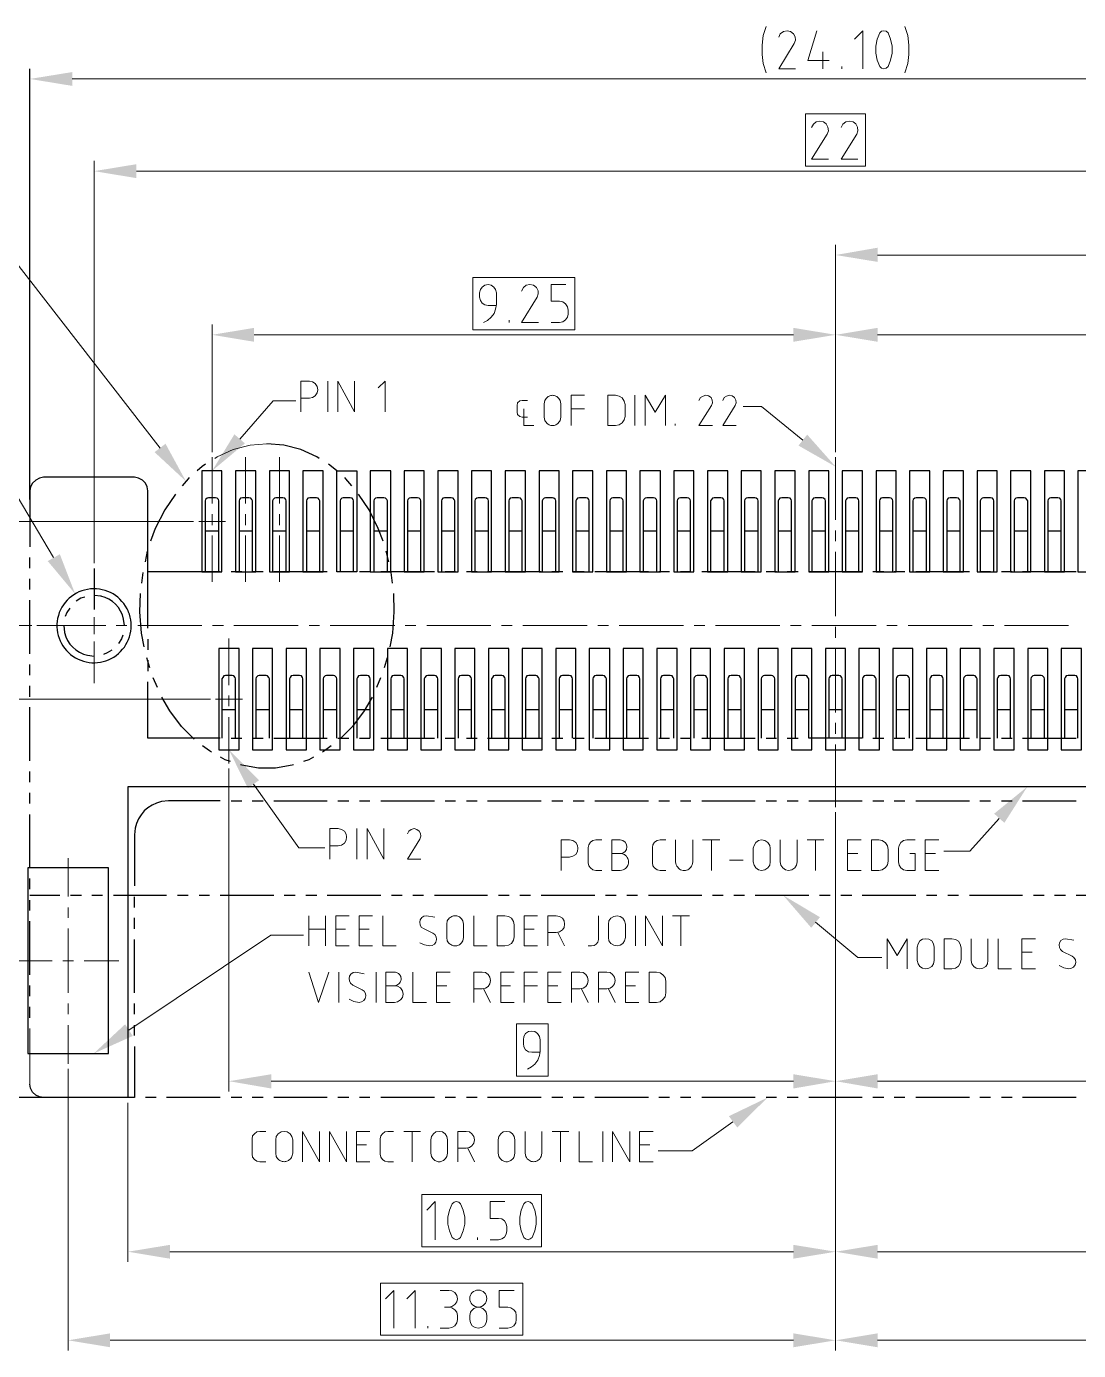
# Model space of a CAD drawing. Header units: inches. Extents: x 0 to 139, y 0 to 117.
# Drawn here: x 11.73 to 27.34, y 11.02 to 30.67 of the extents above; entities that cross this region are included whole.
import ezdxf

# ---------------------------------------------------------------- set-up
doc = ezdxf.new("R2010")
doc.units = ezdxf.units.IN
doc.header["$MEASUREMENT"] = 0
doc.layers.add('Color-7-Line_Weight-20', color=7, linetype='Continuous', lineweight=20)
doc.layers.add('Color-7-Line_Weight-30', color=7, linetype='Continuous', lineweight=30)

msp = doc.modelspace()

# ---------------------------------------------------------------- hatches: boundary and pattern name
at = {"layer": 'Color-7-Line_Weight-20'}
for points in [[(12.409, 29.991), (12.409, 29.786), (11.781, 29.889)], [(13.36, 28.624), (13.36, 28.418), (12.733, 28.521)], [(24.358, 27.385), (24.358, 27.175), (23.736, 27.277)], [(15.107, 26.196), (15.107, 25.99), (14.485, 26.093)], [(23.109, 26.196), (23.109, 25.99), (23.736, 26.093)], [(24.358, 26.196), (24.358, 25.99), (23.736, 26.093)], [(14.971, 24.482), (14.485, 24.076), (14.815, 24.617)], [(23.314, 24.612), (23.736, 24.136), (23.184, 24.45)], [(13.793, 24.477), (14.096, 23.92), (13.631, 24.352)], [(12.225, 22.838), (12.046, 22.736), (12.452, 22.249)], [(15.015, 19.367), (14.734, 19.935), (15.182, 19.486)], [(26.088, 18.989), (26.58, 19.389), (26.239, 18.853)], [(23.374, 17.296), (22.957, 17.778), (23.503, 17.453)], [(13.306, 15.691), (12.728, 15.431), (13.193, 15.864)], [(15.361, 15.123), (15.361, 14.912), (14.734, 15.02)], [(23.109, 15.123), (23.109, 14.912), (23.736, 15.02)], [(24.358, 15.123), (24.358, 14.912), (23.736, 15.02)], [(22.152, 14.501), (22.725, 14.777), (22.276, 14.333)], [(13.858, 12.592), (13.858, 12.387), (13.236, 12.49)], [(23.109, 12.592), (23.109, 12.387), (23.736, 12.49)], [(24.358, 12.592), (24.358, 12.387), (23.736, 12.49)], [(12.971, 11.279), (12.971, 11.073), (12.349, 11.176)], [(23.109, 11.279), (23.109, 11.073), (23.736, 11.176)], [(24.358, 11.279), (24.358, 11.073), (23.736, 11.176)]]:
    msp.add_hatch(color=256, dxfattribs=at).paths.add_polyline_path(points)

# ---------------------------------------------------------------- linework, layer by layer
at = {"layer": 'Color-7-Line_Weight-20', "linetype": 'Continuous'}
for p, q in [((23.547, 30.289), (23.547, 30.04)), ((23.828, 30.04), (23.828, 30.073)), ((12.409, 29.889), (35.058, 29.889)), ((12.733, 22.703), (12.733, 28.672)), ((13.36, 28.521), (34.106, 28.521)), ((24.358, 27.277), (34.106, 27.277)), ((14.485, 24.352), (14.485, 26.245)), ((18.891, 26.277), (18.891, 26.309)), ((15.107, 26.093), (23.109, 26.093)), ((24.358, 26.093), (32.36, 26.093)), ((16.199, 24.952), (16.199, 25.407)), ((20.757, 24.747), (20.757, 25.196)), ((19.81, 24.996), (20.011, 24.996)), ((21.357, 24.747), (21.357, 24.774)), ((14.485, 24.276), (14.485, 23.59)), ((14.982, 24.276), (14.982, 23.59)), ((15.485, 24.276), (15.485, 23.59)), ((23.736, 24.276), (23.736, 23.347)), ((14.485, 23.433), (14.485, 23.271)), ((14.982, 23.433), (14.982, 23.271)), ((15.485, 23.433), (15.485, 23.271)), ((14.209, 23.325), (9.521, 23.325)), ((14.285, 23.325), (14.685, 23.325)), ((23.736, 23.19), (23.736, 23.033)), ((14.485, 23.114), (14.485, 22.427)), ((14.982, 23.114), (14.982, 22.427)), ((15.485, 23.114), (15.485, 22.427)), ((23.736, 22.871), (23.736, 21.919)), ((12.733, 21.654), (12.733, 21.903)), ((12.733, 21.854), (12.733, 21.697)), ((11.808, 21.779), (9.521, 21.779)), ((11.884, 21.779), (12.906, 21.779)), ((12.609, 21.779), (12.857, 21.779)), ((13.063, 21.779), (13.22, 21.779)), ((13.382, 21.779), (14.333, 21.779)), ((14.49, 21.779), (14.652, 21.779)), ((14.809, 21.779), (15.761, 21.779)), ((15.923, 21.779), (16.08, 21.779)), ((16.237, 21.779), (17.194, 21.779)), ((17.35, 21.779), (17.507, 21.779)), ((17.669, 21.779), (18.621, 21.779)), ((18.778, 21.779), (18.935, 21.779)), ((19.097, 21.779), (20.048, 21.779)), ((20.205, 21.779), (20.367, 21.779)), ((20.524, 21.779), (21.476, 21.779)), ((21.638, 21.779), (21.795, 21.779)), ((21.952, 21.779), (22.909, 21.779)), ((23.065, 21.779), (23.222, 21.779)), ((23.384, 21.779), (24.336, 21.779)), ((23.736, 21.762), (23.736, 21.6)), ((24.493, 21.779), (24.65, 21.779)), ((24.812, 21.779), (25.763, 21.779)), ((25.92, 21.779), (26.082, 21.779)), ((26.239, 21.779), (27.191, 21.779)), ((12.733, 21.541), (12.733, 20.924)), ((14.734, 21.589), (14.734, 20.897)), ((23.736, 21.443), (23.736, 20.492)), ((14.458, 20.686), (8.002, 20.686)), ((14.533, 20.686), (14.934, 20.686)), ((14.734, 20.74), (14.734, 20.584)), ((14.734, 20.421), (14.734, 19.735)), ((23.736, 20.335), (23.736, 20.173)), ((23.736, 20.016), (23.736, 19.086)), ((14.734, 19.659), (14.734, 14.869)), ((23.736, 19.01), (23.736, 12.338)), ((16.631, 18.313), (16.631, 18.767)), ((21.762, 18.599), (22.016, 18.599)), ((21.892, 18.145), (21.892, 18.599)), ((23.314, 18.599), (23.563, 18.599)), ((23.438, 18.145), (23.438, 18.599)), ((12.349, 18.329), (12.349, 17.761)), ((22.162, 18.297), (22.362, 18.297)), ((24.066, 18.399), (23.914, 18.399)), ((25.217, 18.399), (25.066, 18.399)), ((12.349, 17.599), (12.349, 17.442)), ((15.918, 17.026), (15.918, 17.475)), ((16.166, 17.475), (16.166, 17.026)), ((20.767, 17.026), (20.767, 17.475)), ((21.314, 17.475), (21.568, 17.475)), ((21.438, 17.026), (21.438, 17.475)), ((12.349, 17.286), (12.349, 16.329)), ((15.918, 17.275), (16.166, 17.275)), ((16.464, 17.275), (16.318, 17.275)), ((16.815, 17.275), (16.664, 17.275)), ((19.264, 17.275), (19.113, 17.275)), ((19.616, 17.226), (19.713, 17.026)), ((26.65, 16.934), (26.499, 16.934)), ((11.598, 16.804), (12.111, 16.804)), ((12.268, 16.804), (12.43, 16.804)), ((12.587, 16.804), (13.101, 16.804)), ((16.366, 16.188), (16.366, 16.637)), ((16.918, 16.188), (16.918, 16.637)), ((17.967, 16.437), (17.815, 16.437)), ((18.513, 16.388), (18.616, 16.188)), ((18.913, 16.437), (18.767, 16.437)), ((19.113, 16.437), (19.313, 16.437)), ((19.616, 16.437), (19.464, 16.437)), ((19.967, 16.388), (20.065, 16.188)), ((20.367, 16.388), (20.465, 16.188)), ((20.767, 16.437), (20.616, 16.437)), ((12.349, 16.172), (12.349, 16.015)), ((11.781, 14.977), (11.781, 15.804)), ((12.349, 15.853), (12.349, 15.28)), ((12.349, 15.204), (12.349, 11.024)), ((15.361, 15.02), (23.109, 15.02)), ((24.358, 15.02), (32.111, 15.02)), ((13.236, 14.701), (13.236, 12.338)), ((17.329, 14.274), (17.577, 14.274)), ((17.453, 13.825), (17.453, 14.274)), ((19.529, 14.274), (19.778, 14.274)), ((19.654, 13.825), (19.654, 14.274)), ((20.281, 13.825), (20.281, 14.274)), ((16.777, 14.074), (16.626, 14.074)), ((18.28, 14.025), (18.378, 13.825)), ((20.978, 14.074), (20.827, 14.074)), ((18.421, 12.668), (18.421, 12.701)), ((23.109, 12.49), (13.858, 12.49)), ((24.358, 12.49), (33.609, 12.49)), ((17.686, 11.354), (17.686, 11.387)), ((23.109, 11.176), (12.971, 11.176)), ((24.358, 11.176), (34.495, 11.176))]:
    msp.add_line(p, q, dxfattribs=at)
for points in [[(22.703, 30.667), (22.66, 30.532), (22.644, 30.392), (22.644, 30.251), (22.66, 30.116), (22.703, 29.981)], [(24.763, 30.667), (24.806, 30.532), (24.823, 30.392), (24.823, 30.251), (24.806, 30.116), (24.763, 29.981)], [(23.141, 30.04), (22.892, 30.04), (23.119, 30.413), (23.141, 30.462), (23.136, 30.516), (23.109, 30.559), (23.065, 30.592), (23.017, 30.602), (22.963, 30.592), (22.914, 30.559), (22.892, 30.511)], [(23.638, 30.164), (23.325, 30.164), (23.455, 30.602)], [(24.141, 30.04), (24.141, 30.602), (24.017, 30.478)], [(13.712, 24.412), (9.543, 29.775), (9.035, 29.775)], [(23.628, 28.699), (23.379, 28.699), (23.611, 29.072), (23.628, 29.121), (23.622, 29.175), (23.595, 29.224), (23.557, 29.251), (23.503, 29.262), (23.449, 29.251), (23.406, 29.218), (23.379, 29.17)], [(24.066, 28.699), (23.817, 28.699), (24.049, 29.072), (24.066, 29.121), (24.06, 29.175), (24.033, 29.224), (23.995, 29.251), (23.941, 29.262), (23.887, 29.251), (23.844, 29.218), (23.817, 29.17)], [(12.133, 22.79), (9.127, 27.85), (5.466, 27.85)], [(23.736, 27.429), (23.736, 24.352), (23.736, 26.245)], [(18.513, 26.277), (18.572, 26.304), (18.626, 26.353), (18.67, 26.407), (18.691, 26.472), (18.702, 26.542), (18.702, 26.715), (18.691, 26.764), (18.664, 26.801), (18.626, 26.829), (18.578, 26.839), (18.529, 26.829), (18.491, 26.801), (18.464, 26.764), (18.453, 26.715), (18.453, 26.65), (18.464, 26.601), (18.491, 26.564), (18.529, 26.537), (18.578, 26.526), (18.702, 26.526)], [(19.329, 26.277), (19.075, 26.277), (19.308, 26.65), (19.324, 26.699), (19.324, 26.747), (19.297, 26.796), (19.254, 26.829), (19.2, 26.839), (19.145, 26.829), (19.102, 26.796), (19.075, 26.742)], [(19.735, 26.839), (19.513, 26.839), (19.513, 26.591), (19.637, 26.591), (19.686, 26.58), (19.729, 26.553), (19.756, 26.51), (19.767, 26.461), (19.767, 26.401), (19.756, 26.353), (19.729, 26.315), (19.686, 26.288), (19.637, 26.277), (19.513, 26.277)], [(15.799, 24.952), (15.799, 25.407), (15.928, 25.407), (15.972, 25.396), (16.015, 25.369), (16.042, 25.325), (16.053, 25.277), (16.042, 25.234), (16.015, 25.19), (15.972, 25.163), (15.928, 25.152), (15.799, 25.152)], [(16.599, 25.407), (16.599, 24.952), (16.35, 25.407), (16.35, 24.952)], [(17.053, 24.952), (17.053, 25.407), (16.95, 25.304)], [(20.011, 25.196), (19.81, 25.196), (19.81, 24.747)], [(21.211, 24.747), (21.211, 25.196), (21.059, 24.947), (20.908, 25.196), (20.908, 24.747)], [(21.908, 24.747), (21.708, 24.747), (21.892, 25.044), (21.908, 25.082), (21.903, 25.125), (21.887, 25.163), (21.849, 25.19), (21.811, 25.196), (21.768, 25.185), (21.73, 25.163), (21.708, 25.12)], [(22.26, 24.747), (22.06, 24.747), (22.244, 25.044), (22.26, 25.082), (22.254, 25.125), (22.233, 25.163), (22.2, 25.19), (22.157, 25.196), (22.114, 25.185), (22.081, 25.163), (22.06, 25.12)], [(15.728, 25.115), (15.388, 25.115), (14.896, 24.547)], [(19.162, 25.12), (19.086, 25.12), (19.048, 25.115), (19.016, 25.082), (19.01, 25.044), (19.01, 24.947), (19.016, 24.909), (19.048, 24.882), (19.086, 24.871), (19.162, 24.871)], [(19.259, 24.747), (19.108, 24.747), (19.108, 24.996)], [(23.249, 24.531), (22.638, 25.028), (22.362, 25.028)], [(15.296, 24.477), (15.047, 24.455), (14.798, 24.39), (14.56, 24.282), (14.523, 24.26)], [(8.002, 21.779), (11.808, 21.779), (6.504, 21.779)], [(16.155, 18.48), (15.772, 18.48), (15.096, 19.427)], [(23.736, 14.869), (23.736, 19.01), (23.736, 11.024)], [(26.163, 18.918), (25.726, 18.432), (25.342, 18.432)], [(16.231, 18.313), (16.231, 18.767), (16.356, 18.767), (16.404, 18.756), (16.447, 18.729), (16.474, 18.686), (16.48, 18.643), (16.474, 18.594), (16.447, 18.551), (16.404, 18.524), (16.356, 18.513), (16.231, 18.513)], [(17.031, 18.767), (17.031, 18.313), (16.783, 18.767), (16.783, 18.313)], [(17.583, 18.313), (17.383, 18.313), (17.567, 18.61), (17.583, 18.653), (17.577, 18.697), (17.556, 18.729), (17.523, 18.756), (17.48, 18.767), (17.437, 18.756), (17.404, 18.729), (17.383, 18.691)], [(19.665, 18.145), (19.665, 18.599), (19.789, 18.599), (19.838, 18.589), (19.881, 18.562), (19.908, 18.518), (19.913, 18.475), (19.908, 18.426), (19.881, 18.383), (19.838, 18.356), (19.789, 18.345), (19.665, 18.345)], [(20.265, 18.145), (20.178, 18.145), (20.135, 18.156), (20.097, 18.183), (20.075, 18.215), (20.065, 18.259), (20.065, 18.486), (20.075, 18.529), (20.097, 18.567), (20.135, 18.589), (20.178, 18.599), (20.265, 18.599)], [(20.416, 18.399), (20.54, 18.399), (20.578, 18.405), (20.611, 18.426), (20.632, 18.459), (20.638, 18.497), (20.632, 18.534), (20.611, 18.567), (20.578, 18.589), (20.54, 18.599), (20.416, 18.599), (20.416, 18.145), (20.54, 18.145), (20.564, 18.149), (20.584, 18.155), (20.603, 18.164), (20.619, 18.175), (20.632, 18.188), (20.643, 18.203), (20.652, 18.219), (20.658, 18.236), (20.662, 18.254), (20.663, 18.272), (20.662, 18.29), (20.658, 18.308), (20.652, 18.325), (20.644, 18.341), (20.632, 18.356), (20.619, 18.369), (20.603, 18.381), (20.585, 18.39), (20.564, 18.396), (20.54, 18.399)], [(21.216, 18.145), (21.13, 18.145), (21.086, 18.156), (21.049, 18.183), (21.022, 18.215), (21.016, 18.259), (21.016, 18.486), (21.022, 18.529), (21.049, 18.567), (21.086, 18.589), (21.13, 18.599), (21.216, 18.599)], [(21.616, 18.599), (21.616, 18.275), (21.613, 18.251), (21.607, 18.229), (21.598, 18.209), (21.586, 18.193), (21.573, 18.178), (21.558, 18.167), (21.542, 18.158), (21.525, 18.152), (21.507, 18.148), (21.489, 18.146), (21.471, 18.148), (21.453, 18.152), (21.436, 18.158), (21.42, 18.167), (21.405, 18.179), (21.392, 18.193), (21.381, 18.209), (21.372, 18.229), (21.366, 18.251), (21.362, 18.275), (21.362, 18.599)], [(23.163, 18.599), (23.163, 18.275), (23.157, 18.226), (23.13, 18.183), (23.087, 18.156), (23.038, 18.145), (22.99, 18.156), (22.952, 18.183), (22.925, 18.226), (22.914, 18.275), (22.914, 18.599)], [(24.114, 18.599), (23.914, 18.599), (23.914, 18.145), (24.114, 18.145)], [(24.839, 18.399), (24.915, 18.399), (24.915, 18.145), (24.79, 18.145), (24.741, 18.156), (24.704, 18.183), (24.677, 18.226), (24.666, 18.275), (24.666, 18.475), (24.677, 18.518), (24.704, 18.562), (24.741, 18.589), (24.79, 18.599), (24.915, 18.599)], [(25.266, 18.599), (25.066, 18.599), (25.066, 18.145), (25.266, 18.145)], [(16.518, 17.475), (16.318, 17.475), (16.318, 17.026), (16.518, 17.026)], [(16.864, 17.475), (16.664, 17.475), (16.664, 17.026), (16.864, 17.026)], [(17.215, 17.026), (17.015, 17.026), (17.015, 17.475)], [(17.788, 17.453), (17.664, 17.475), (17.626, 17.469), (17.594, 17.448), (17.572, 17.415), (17.567, 17.377), (17.572, 17.34), (17.588, 17.307), (17.621, 17.286), (17.761, 17.215), (17.788, 17.194), (17.81, 17.161), (17.815, 17.123), (17.805, 17.085), (17.783, 17.053), (17.751, 17.031), (17.713, 17.026), (17.637, 17.042), (17.567, 17.075)], [(18.567, 17.026), (18.367, 17.026), (18.367, 17.475)], [(19.313, 17.475), (19.113, 17.475), (19.113, 17.026), (19.313, 17.026)], [(19.464, 17.026), (19.464, 17.475), (19.589, 17.475), (19.637, 17.464), (19.681, 17.437), (19.708, 17.399), (19.713, 17.35), (19.708, 17.302), (19.681, 17.264), (19.637, 17.237), (19.589, 17.226), (19.464, 17.226)], [(20.216, 17.475), (20.216, 17.123), (20.205, 17.085), (20.184, 17.053), (20.151, 17.031), (20.113, 17.026), (20.065, 17.026)], [(21.168, 17.475), (21.168, 17.026), (20.913, 17.475), (20.913, 17.026)], [(24.422, 16.853), (24.066, 16.853), (23.438, 17.377)], [(15.842, 17.188), (15.355, 17.188), (13.247, 15.777)], [(24.796, 16.685), (24.796, 17.134), (24.65, 16.885), (24.498, 17.134), (24.498, 16.685)], [(25.996, 17.134), (25.996, 16.81), (25.99, 16.761), (25.963, 16.723), (25.92, 16.696), (25.872, 16.685), (25.823, 16.696), (25.785, 16.723), (25.758, 16.761), (25.747, 16.81), (25.747, 17.134)], [(26.347, 16.685), (26.147, 16.685), (26.147, 17.134)], [(26.699, 17.134), (26.499, 17.134), (26.499, 16.685), (26.699, 16.685)], [(27.272, 17.112), (27.148, 17.134), (27.11, 17.129), (27.077, 17.107), (27.056, 17.075), (27.05, 17.042), (27.056, 17.004), (27.072, 16.972), (27.104, 16.945), (27.245, 16.875), (27.272, 16.853), (27.293, 16.821), (27.299, 16.783), (27.288, 16.745), (27.266, 16.712), (27.234, 16.696), (27.196, 16.685), (27.12, 16.702), (27.05, 16.734)], [(16.215, 16.637), (16.064, 16.188), (15.918, 16.637)], [(16.739, 16.615), (16.615, 16.637), (16.577, 16.631), (16.545, 16.61), (16.523, 16.577), (16.518, 16.545), (16.523, 16.507), (16.539, 16.474), (16.572, 16.447), (16.712, 16.377), (16.739, 16.356), (16.761, 16.323), (16.766, 16.285), (16.756, 16.247), (16.734, 16.215), (16.702, 16.199), (16.664, 16.188), (16.588, 16.204), (16.518, 16.237)], [(17.064, 16.437), (17.188, 16.437), (17.226, 16.447), (17.241, 16.456), (17.254, 16.466), (17.265, 16.476), (17.274, 16.488), (17.281, 16.5), (17.285, 16.512), (17.288, 16.525), (17.289, 16.538), (17.288, 16.55), (17.286, 16.563), (17.282, 16.575), (17.277, 16.586), (17.27, 16.597), (17.262, 16.607), (17.252, 16.616), (17.241, 16.623), (17.23, 16.629), (17.217, 16.633), (17.203, 16.636), (17.188, 16.637), (17.064, 16.637), (17.064, 16.188), (17.188, 16.188), (17.237, 16.199), (17.28, 16.226), (17.307, 16.264), (17.318, 16.312), (17.307, 16.361), (17.28, 16.404), (17.237, 16.431), (17.188, 16.437)], [(17.664, 16.188), (17.464, 16.188), (17.464, 16.637)], [(18.015, 16.637), (17.815, 16.637), (17.815, 16.188), (18.015, 16.188)], [(18.367, 16.188), (18.367, 16.637), (18.491, 16.637), (18.54, 16.631), (18.578, 16.604), (18.605, 16.561), (18.616, 16.512), (18.605, 16.464), (18.578, 16.426), (18.54, 16.399), (18.491, 16.388), (18.367, 16.388)], [(18.967, 16.637), (18.767, 16.637), (18.767, 16.188), (18.967, 16.188)], [(19.313, 16.637), (19.113, 16.637), (19.113, 16.188)], [(19.665, 16.637), (19.464, 16.637), (19.464, 16.188), (19.665, 16.188)], [(19.816, 16.188), (19.816, 16.637), (19.94, 16.637), (19.989, 16.631), (20.027, 16.604), (20.054, 16.561), (20.065, 16.512), (20.054, 16.464), (20.027, 16.426), (19.989, 16.399), (19.94, 16.388), (19.816, 16.388)], [(20.216, 16.188), (20.216, 16.637), (20.34, 16.637), (20.389, 16.631), (20.427, 16.604), (20.454, 16.561), (20.465, 16.512), (20.454, 16.464), (20.427, 16.426), (20.389, 16.399), (20.34, 16.388), (20.216, 16.388)], [(20.816, 16.637), (20.616, 16.637), (20.616, 16.188), (20.816, 16.188)], [(19.162, 15.198), (19.221, 15.231), (19.275, 15.274), (19.318, 15.334), (19.34, 15.399), (19.351, 15.463), (19.351, 15.636), (19.34, 15.685), (19.313, 15.728), (19.275, 15.755), (19.227, 15.761), (19.178, 15.755), (19.135, 15.728), (19.108, 15.685), (19.102, 15.636), (19.102, 15.577), (19.108, 15.528), (19.135, 15.485), (19.178, 15.458), (19.227, 15.453), (19.351, 15.453)], [(22.211, 14.415), (21.606, 13.987), (21.103, 13.987)], [(15.28, 13.825), (15.193, 13.825), (15.15, 13.836), (15.112, 13.858), (15.085, 13.895), (15.08, 13.939), (15.08, 14.166), (15.085, 14.209), (15.112, 14.241), (15.15, 14.269), (15.193, 14.274), (15.28, 14.274)], [(16.08, 14.274), (16.08, 13.825), (15.826, 14.274), (15.826, 13.825)], [(16.48, 14.274), (16.48, 13.825), (16.226, 14.274), (16.226, 13.825)], [(16.826, 14.274), (16.626, 14.274), (16.626, 13.825), (16.826, 13.825)], [(17.177, 13.825), (17.091, 13.825), (17.048, 13.836), (17.01, 13.858), (16.988, 13.895), (16.977, 13.939), (16.977, 14.166), (16.988, 14.209), (17.01, 14.241), (17.048, 14.269), (17.091, 14.274), (17.177, 14.274)], [(18.129, 13.825), (18.129, 14.274), (18.253, 14.274), (18.302, 14.269), (18.34, 14.241), (18.367, 14.198), (18.378, 14.15), (18.367, 14.101), (18.34, 14.063), (18.302, 14.036), (18.253, 14.025), (18.129, 14.025)], [(19.378, 14.274), (19.378, 13.95), (19.374, 13.926), (19.368, 13.905), (19.359, 13.886), (19.348, 13.87), (19.335, 13.857), (19.321, 13.846), (19.305, 13.837), (19.288, 13.831), (19.271, 13.827), (19.254, 13.826), (19.236, 13.827), (19.219, 13.831), (19.202, 13.837), (19.187, 13.846), (19.172, 13.857), (19.159, 13.87), (19.148, 13.886), (19.139, 13.905), (19.133, 13.926), (19.129, 13.95), (19.129, 14.274)], [(20.129, 13.825), (19.929, 13.825), (19.929, 14.274)], [(20.681, 14.274), (20.681, 13.825), (20.427, 14.274), (20.427, 13.825)], [(21.027, 14.274), (20.827, 14.274), (20.827, 13.825), (21.027, 13.825)], [(17.794, 12.668), (17.794, 13.236), (17.669, 13.106)], [(18.826, 13.236), (18.61, 13.236), (18.61, 12.982), (18.735, 12.982), (18.783, 12.976), (18.821, 12.949), (18.848, 12.906), (18.859, 12.857), (18.859, 12.798), (18.848, 12.749), (18.821, 12.706), (18.783, 12.679), (18.735, 12.668), (18.61, 12.668)], [(17.183, 11.354), (17.183, 11.917), (17.058, 11.792)], [(17.496, 11.354), (17.496, 11.917), (17.372, 11.792)], [(17.934, 11.668), (17.999, 11.668), (18.042, 11.679), (18.086, 11.706), (18.113, 11.749), (18.124, 11.792), (18.113, 11.841), (18.086, 11.884), (18.042, 11.911), (17.999, 11.917), (17.869, 11.917)], [(18.967, 11.917), (18.745, 11.917), (18.745, 11.668), (18.87, 11.668), (18.918, 11.657), (18.962, 11.63), (18.989, 11.592), (18.994, 11.544), (18.994, 11.484), (18.989, 11.435), (18.962, 11.392), (18.918, 11.365), (18.87, 11.354), (18.745, 11.354)], [(17.999, 11.668), (18.042, 11.657), (18.086, 11.63), (18.113, 11.592), (18.124, 11.544), (18.124, 11.484), (18.113, 11.435), (18.086, 11.392), (18.042, 11.365), (17.999, 11.354), (17.869, 11.354)]]:
    msp.add_lwpolyline(points, dxfattribs=at)
for points in [[(24.331, 30.375), (24.331, 30.273), (24.352, 30.17), (24.39, 30.073), (24.417, 30.051), (24.45, 30.04), (24.487, 30.051), (24.514, 30.073), (24.552, 30.17), (24.574, 30.273), (24.574, 30.375), (24.552, 30.478), (24.514, 30.575), (24.487, 30.597), (24.45, 30.602), (24.417, 30.597), (24.39, 30.575), (24.352, 30.478)], [(23.287, 28.597), (24.179, 28.597), (24.179, 29.37), (23.287, 29.37)], [(18.351, 26.169), (19.865, 26.169), (19.865, 26.942), (18.351, 26.942)], [(19.41, 25.071), (19.421, 25.12), (19.43, 25.134), (19.439, 25.147), (19.449, 25.159), (19.46, 25.168), (19.471, 25.177), (19.483, 25.184), (19.496, 25.189), (19.509, 25.193), (19.522, 25.195), (19.535, 25.196), (19.548, 25.195), (19.561, 25.193), (19.574, 25.189), (19.586, 25.184), (19.598, 25.177), (19.61, 25.168), (19.62, 25.159), (19.631, 25.147), (19.64, 25.134), (19.648, 25.12), (19.659, 25.071), (19.659, 24.871), (19.648, 24.823), (19.64, 24.808), (19.631, 24.795), (19.62, 24.784), (19.61, 24.774), (19.598, 24.766), (19.586, 24.759), (19.574, 24.754), (19.561, 24.75), (19.548, 24.748), (19.535, 24.747), (19.522, 24.748), (19.509, 24.75), (19.496, 24.754), (19.483, 24.759), (19.471, 24.766), (19.46, 24.774), (19.449, 24.784), (19.439, 24.795), (19.43, 24.808), (19.421, 24.823), (19.41, 24.871)], [(20.357, 24.747), (20.47, 24.747), (20.524, 24.758), (20.567, 24.785), (20.6, 24.833), (20.611, 24.882), (20.611, 25.06), (20.6, 25.109), (20.567, 25.158), (20.524, 25.185), (20.47, 25.196), (20.357, 25.196)], [(22.514, 18.475), (22.525, 18.518), (22.552, 18.562), (22.59, 18.589), (22.638, 18.599), (22.687, 18.589), (22.73, 18.562), (22.757, 18.518), (22.763, 18.475), (22.763, 18.275), (22.757, 18.226), (22.73, 18.183), (22.687, 18.156), (22.638, 18.145), (22.59, 18.156), (22.552, 18.183), (22.525, 18.226), (22.514, 18.275)], [(24.266, 18.145), (24.379, 18.145), (24.428, 18.156), (24.477, 18.188), (24.504, 18.232), (24.514, 18.286), (24.514, 18.459), (24.504, 18.513), (24.477, 18.556), (24.428, 18.589), (24.379, 18.599), (24.266, 18.599)], [(17.967, 17.35), (17.972, 17.399), (17.982, 17.413), (17.993, 17.426), (18.004, 17.437), (18.015, 17.447), (18.027, 17.455), (18.04, 17.462), (18.052, 17.467), (18.065, 17.471), (18.078, 17.474), (18.091, 17.475), (18.104, 17.474), (18.116, 17.472), (18.129, 17.469), (18.141, 17.464), (18.153, 17.457), (18.164, 17.449), (18.175, 17.439), (18.186, 17.427), (18.196, 17.414), (18.205, 17.399), (18.215, 17.35), (18.215, 17.15), (18.205, 17.102), (18.196, 17.087), (18.186, 17.074), (18.175, 17.062), (18.164, 17.052), (18.153, 17.044), (18.141, 17.037), (18.129, 17.032), (18.116, 17.028), (18.104, 17.026), (18.091, 17.026), (18.078, 17.027), (18.065, 17.029), (18.052, 17.033), (18.04, 17.039), (18.027, 17.046), (18.015, 17.054), (18.004, 17.064), (17.993, 17.075), (17.982, 17.088), (17.972, 17.102), (17.967, 17.15)], [(18.713, 17.026), (18.826, 17.026), (18.881, 17.037), (18.924, 17.064), (18.956, 17.112), (18.967, 17.161), (18.967, 17.34), (18.956, 17.388), (18.924, 17.437), (18.881, 17.464), (18.826, 17.475), (18.713, 17.475)], [(20.367, 17.35), (20.373, 17.399), (20.4, 17.437), (20.443, 17.464), (20.492, 17.475), (20.54, 17.464), (20.578, 17.437), (20.605, 17.399), (20.616, 17.35), (20.616, 17.15), (20.605, 17.102), (20.578, 17.064), (20.54, 17.037), (20.492, 17.026), (20.443, 17.037), (20.4, 17.064), (20.373, 17.102), (20.367, 17.15)], [(24.947, 17.01), (24.958, 17.058), (24.985, 17.102), (25.023, 17.129), (25.071, 17.134), (25.12, 17.129), (25.163, 17.102), (25.19, 17.058), (25.196, 17.01), (25.196, 16.81), (25.19, 16.761), (25.163, 16.723), (25.12, 16.696), (25.071, 16.685), (25.023, 16.696), (24.985, 16.723), (24.958, 16.761), (24.947, 16.81)], [(25.347, 16.685), (25.461, 16.685), (25.515, 16.696), (25.558, 16.729), (25.585, 16.772), (25.596, 16.826), (25.596, 16.999), (25.585, 17.053), (25.558, 17.096), (25.515, 17.123), (25.461, 17.134), (25.347, 17.134)], [(20.968, 16.188), (21.076, 16.188), (21.13, 16.199), (21.173, 16.231), (21.205, 16.274), (21.216, 16.329), (21.216, 16.502), (21.205, 16.556), (21.173, 16.599), (21.13, 16.626), (21.076, 16.637), (20.968, 16.637)], [(18.999, 15.096), (19.47, 15.096), (19.47, 15.869), (18.999, 15.869)], [(15.431, 14.15), (15.436, 14.198), (15.463, 14.241), (15.507, 14.269), (15.555, 14.274), (15.599, 14.269), (15.642, 14.241), (15.669, 14.198), (15.68, 14.15), (15.68, 13.95), (15.669, 13.901), (15.661, 13.887), (15.651, 13.874), (15.641, 13.863), (15.63, 13.853), (15.618, 13.845), (15.606, 13.838), (15.593, 13.833), (15.58, 13.829), (15.566, 13.827), (15.553, 13.826), (15.539, 13.827), (15.526, 13.829), (15.512, 13.833), (15.499, 13.838), (15.487, 13.845), (15.475, 13.853), (15.464, 13.863), (15.454, 13.874), (15.445, 13.887), (15.436, 13.901), (15.431, 13.95)], [(17.729, 14.15), (17.74, 14.198), (17.767, 14.241), (17.805, 14.269), (17.853, 14.274), (17.902, 14.269), (17.94, 14.241), (17.967, 14.198), (17.978, 14.15), (17.978, 13.95), (17.967, 13.901), (17.958, 13.886), (17.949, 13.874), (17.939, 13.862), (17.928, 13.852), (17.917, 13.844), (17.905, 13.837), (17.892, 13.832), (17.879, 13.828), (17.866, 13.826), (17.853, 13.825), (17.84, 13.826), (17.827, 13.828), (17.814, 13.832), (17.802, 13.837), (17.79, 13.844), (17.778, 13.852), (17.767, 13.862), (17.757, 13.874), (17.748, 13.886), (17.74, 13.901), (17.729, 13.95)], [(18.729, 14.15), (18.74, 14.198), (18.767, 14.241), (18.805, 14.269), (18.853, 14.274), (18.902, 14.269), (18.94, 14.241), (18.967, 14.198), (18.978, 14.15), (18.978, 13.95), (18.967, 13.901), (18.959, 13.886), (18.949, 13.874), (18.939, 13.862), (18.928, 13.852), (18.917, 13.844), (18.905, 13.837), (18.892, 13.832), (18.88, 13.828), (18.867, 13.826), (18.853, 13.825), (18.84, 13.826), (18.827, 13.828), (18.815, 13.832), (18.802, 13.837), (18.79, 13.844), (18.779, 13.852), (18.768, 13.862), (18.758, 13.874), (18.748, 13.886), (18.74, 13.901), (18.729, 13.95)], [(17.594, 12.565), (19.373, 12.565), (19.373, 13.339), (17.594, 13.339)], [(17.983, 13.003), (17.983, 12.901), (18.005, 12.798), (18.048, 12.701), (18.075, 12.679), (18.107, 12.668), (18.145, 12.679), (18.172, 12.701), (18.21, 12.798), (18.232, 12.901), (18.232, 13.003), (18.21, 13.106), (18.172, 13.203), (18.145, 13.225), (18.107, 13.236), (18.075, 13.225), (18.048, 13.203), (18.005, 13.106)], [(19.048, 13.003), (19.048, 12.901), (19.07, 12.798), (19.108, 12.701), (19.135, 12.679), (19.172, 12.668), (19.205, 12.679), (19.232, 12.701), (19.275, 12.798), (19.291, 12.901), (19.291, 13.003), (19.275, 13.106), (19.232, 13.203), (19.205, 13.225), (19.172, 13.236), (19.135, 13.225), (19.108, 13.203), (19.07, 13.106)], [(16.983, 11.252), (19.097, 11.252), (19.097, 12.025), (16.983, 12.025)], [(18.307, 11.544), (18.307, 11.484), (18.318, 11.435), (18.345, 11.392), (18.389, 11.365), (18.432, 11.354), (18.48, 11.365), (18.524, 11.392), (18.551, 11.435), (18.562, 11.484), (18.562, 11.544), (18.551, 11.592), (18.542, 11.606), (18.533, 11.619), (18.523, 11.63), (18.512, 11.64), (18.5, 11.648), (18.488, 11.655), (18.475, 11.66), (18.462, 11.664), (18.448, 11.666), (18.434, 11.667), (18.421, 11.666), (18.407, 11.664), (18.394, 11.66), (18.381, 11.655), (18.369, 11.648), (18.357, 11.64), (18.346, 11.63), (18.336, 11.619), (18.326, 11.606), (18.318, 11.592)]]:
    msp.add_lwpolyline(points, close=True, dxfattribs=at)
msp.add_circle((18.434, 11.796), 0.126, dxfattribs=at)
at = {"layer": 'Color-7-Line_Weight-30', "linetype": 'Continuous'}
for p, q in [((11.781, 23.649), (11.781, 30.04)), ((14.582, 23.179), (14.382, 23.179)), ((15.085, 23.179), (14.885, 23.179)), ((15.582, 23.179), (15.382, 23.179)), ((16.085, 23.179), (15.885, 23.179)), ((16.583, 23.179), (16.383, 23.179)), ((17.085, 23.179), (16.885, 23.179)), ((17.583, 23.179), (17.383, 23.179)), ((18.086, 23.179), (17.886, 23.179)), ((18.583, 23.179), (18.383, 23.179)), ((19.086, 23.179), (18.886, 23.179)), ((19.583, 23.179), (19.383, 23.179)), ((20.081, 23.179), (19.881, 23.179)), ((20.584, 23.179), (20.384, 23.179)), ((21.081, 23.179), (20.881, 23.179)), ((21.584, 23.179), (21.384, 23.179)), ((22.081, 23.179), (21.881, 23.179)), ((22.584, 23.179), (22.384, 23.179)), ((23.082, 23.179), (22.882, 23.179)), ((23.584, 23.179), (23.384, 23.179)), ((24.082, 23.179), (23.882, 23.179)), ((24.585, 23.179), (24.385, 23.179)), ((25.082, 23.179), (24.882, 23.179)), ((25.585, 23.179), (25.385, 23.179)), ((26.082, 23.179), (25.882, 23.179)), ((26.585, 23.179), (26.385, 23.179)), ((27.083, 23.179), (26.883, 23.179)), ((11.781, 22.633), (11.781, 22.79)), ((13.522, 22.882), (13.49, 22.725)), ((17.107, 22.725), (17.069, 22.882)), ((12.733, 22.627), (12.733, 22.016)), ((11.781, 22.314), (11.781, 22.471)), ((13.458, 22.568), (13.436, 22.411)), ((14.604, 22.579), (13.533, 22.579)), ((14.923, 22.579), (14.766, 22.579)), ((15.242, 22.579), (15.08, 22.579)), ((16.193, 22.579), (15.399, 22.579)), ((16.512, 22.579), (16.35, 22.579)), ((16.826, 22.579), (16.669, 22.579)), ((17.783, 22.579), (16.988, 22.579)), ((17.161, 22.411), (17.14, 22.568)), ((18.097, 22.579), (17.94, 22.579)), ((18.416, 22.579), (18.259, 22.579)), ((19.367, 22.579), (18.572, 22.579)), ((19.686, 22.579), (19.524, 22.579)), ((20.005, 22.579), (19.843, 22.579)), ((20.957, 22.579), (20.162, 22.579)), ((21.27, 22.579), (21.114, 22.579)), ((21.589, 22.579), (21.433, 22.579)), ((22.541, 22.579), (21.752, 22.579)), ((22.86, 22.579), (22.703, 22.579)), ((23.179, 22.579), (23.017, 22.579)), ((24.45, 22.579), (24.287, 22.579)), ((24.763, 22.579), (24.606, 22.579)), ((25.72, 22.579), (24.925, 22.579)), ((26.034, 22.579), (25.877, 22.579)), ((26.353, 22.579), (26.196, 22.579)), ((27.304, 22.579), (26.51, 22.579)), ((12.836, 22.217), (12.733, 22.227)), ((11.781, 21.362), (11.781, 22.157)), ((12.284, 21.779), (12.295, 21.676)), ((13.533, 21.579), (13.533, 21.422)), ((12.636, 21.341), (12.733, 21.324)), ((13.512, 21.308), (13.555, 21.157)), ((13.533, 21.265), (13.533, 21.103)), ((17.042, 21.157), (17.085, 21.308)), ((11.781, 21.043), (11.781, 21.2)), ((11.781, 20.724), (11.781, 20.886)), ((13.603, 21.011), (13.668, 20.865)), ((16.929, 20.865), (16.988, 21.011)), ((11.781, 19.773), (11.781, 20.567)), ((14.631, 20.535), (14.831, 20.535)), ((15.134, 20.535), (15.334, 20.535)), ((15.631, 20.535), (15.831, 20.535)), ((16.134, 20.535), (16.334, 20.535)), ((16.631, 20.535), (16.831, 20.535)), ((17.134, 20.535), (17.334, 20.535)), ((17.632, 20.535), (17.832, 20.535)), ((18.134, 20.535), (18.334, 20.535)), ((18.632, 20.535), (18.832, 20.535)), ((19.135, 20.535), (19.335, 20.535)), ((19.632, 20.535), (19.832, 20.535)), ((20.135, 20.535), (20.335, 20.535)), ((20.632, 20.535), (20.832, 20.535)), ((21.135, 20.535), (21.335, 20.535)), ((21.633, 20.535), (21.833, 20.535)), ((22.135, 20.535), (22.335, 20.535)), ((22.633, 20.535), (22.833, 20.535)), ((23.136, 20.535), (23.336, 20.535)), ((23.633, 20.535), (23.833, 20.535)), ((24.136, 20.535), (24.336, 20.535)), ((24.633, 20.535), (24.833, 20.535)), ((25.131, 20.535), (25.331, 20.535)), ((25.634, 20.535), (25.834, 20.535)), ((26.131, 20.535), (26.331, 20.535)), ((26.634, 20.535), (26.834, 20.535)), ((27.131, 20.535), (27.331, 20.535)), ((14.766, 20.108), (14.923, 20.108)), ((15.08, 20.108), (15.242, 20.108)), ((15.399, 20.108), (16.193, 20.108)), ((16.35, 20.108), (16.512, 20.108)), ((16.669, 20.108), (16.826, 20.108)), ((16.988, 20.108), (17.783, 20.108)), ((17.94, 20.108), (18.097, 20.108)), ((18.259, 20.108), (18.416, 20.108)), ((18.572, 20.108), (19.367, 20.108)), ((19.524, 20.108), (19.686, 20.108)), ((19.843, 20.108), (20.005, 20.108)), ((20.162, 20.108), (20.957, 20.108)), ((21.114, 20.108), (21.27, 20.108)), ((21.433, 20.108), (21.589, 20.108)), ((21.752, 20.108), (22.541, 20.108)), ((22.703, 20.108), (22.86, 20.108)), ((23.017, 20.108), (23.179, 20.108)), ((24.287, 20.108), (24.45, 20.108)), ((24.606, 20.108), (24.763, 20.108)), ((24.925, 20.108), (25.72, 20.108)), ((25.877, 20.108), (26.034, 20.108)), ((26.196, 20.108), (26.353, 20.108)), ((26.51, 20.108), (27.304, 20.108)), ((11.781, 19.454), (11.781, 19.616)), ((11.781, 19.14), (11.781, 19.297)), ((14.766, 19.178), (14.923, 19.178)), ((15.08, 19.178), (15.242, 19.178)), ((15.399, 19.178), (16.193, 19.178)), ((16.35, 19.178), (16.512, 19.178)), ((16.669, 19.178), (16.826, 19.178)), ((16.988, 19.178), (17.783, 19.178)), ((17.94, 19.178), (18.097, 19.178)), ((18.259, 19.178), (18.416, 19.178)), ((18.572, 19.178), (19.367, 19.178)), ((19.524, 19.178), (19.686, 19.178)), ((19.843, 19.178), (20.005, 19.178)), ((20.162, 19.178), (20.957, 19.178)), ((21.114, 19.178), (21.27, 19.178)), ((21.433, 19.178), (21.589, 19.178)), ((21.752, 19.178), (22.541, 19.178)), ((22.703, 19.178), (22.86, 19.178)), ((23.017, 19.178), (23.179, 19.178)), ((23.336, 19.178), (24.131, 19.178)), ((24.287, 19.178), (24.45, 19.178)), ((24.606, 19.178), (24.763, 19.178)), ((24.925, 19.178), (25.72, 19.178)), ((25.877, 19.178), (26.034, 19.178)), ((26.196, 19.178), (26.353, 19.178)), ((26.51, 19.178), (27.304, 19.178)), ((11.781, 18.188), (11.781, 18.978)), ((11.781, 17.869), (11.781, 18.026)), ((11.781, 17.778), (12.225, 17.778)), ((11.781, 17.55), (11.781, 17.707)), ((12.382, 17.778), (12.544, 17.778)), ((12.701, 17.778), (12.857, 17.778)), ((13.02, 17.778), (13.809, 17.778)), ((13.333, 17.599), (13.333, 17.756)), ((13.971, 17.778), (14.128, 17.778)), ((14.29, 17.778), (14.447, 17.778)), ((14.604, 17.778), (15.399, 17.778)), ((15.555, 17.778), (15.718, 17.778)), ((15.874, 17.778), (16.037, 17.778)), ((16.193, 17.778), (16.988, 17.778)), ((17.145, 17.778), (17.302, 17.778)), ((17.464, 17.778), (17.621, 17.778)), ((17.783, 17.778), (18.572, 17.778)), ((18.735, 17.778), (18.891, 17.778)), ((19.048, 17.778), (19.21, 17.778)), ((19.367, 17.778), (20.162, 17.778)), ((20.319, 17.778), (20.481, 17.778)), ((20.638, 17.778), (20.795, 17.778)), ((20.957, 17.778), (21.752, 17.778)), ((21.908, 17.778), (22.065, 17.778)), ((22.227, 17.778), (22.384, 17.778)), ((22.541, 17.778), (23.336, 17.778)), ((23.498, 17.778), (23.655, 17.778)), ((23.812, 17.778), (23.974, 17.778)), ((24.131, 17.778), (24.925, 17.778)), ((25.082, 17.778), (25.239, 17.778)), ((25.401, 17.778), (25.558, 17.778)), ((25.72, 17.778), (26.51, 17.778)), ((26.672, 17.778), (26.829, 17.778)), ((26.985, 17.778), (27.148, 17.778)), ((27.304, 17.778), (28.099, 17.778)), ((11.781, 16.599), (11.781, 17.394)), ((13.333, 17.28), (13.333, 17.442)), ((13.333, 16.329), (13.333, 17.123)), ((11.781, 16.28), (11.781, 16.442)), ((11.781, 15.961), (11.781, 16.123)), ((13.333, 16.015), (13.333, 16.172)), ((13.333, 15.696), (13.333, 15.853)), ((13.652, 14.777), (13.495, 14.777)), ((14.604, 14.777), (13.809, 14.777)), ((14.923, 14.777), (14.766, 14.777)), ((15.242, 14.777), (15.08, 14.777)), ((16.193, 14.777), (15.399, 14.777)), ((16.512, 14.777), (16.35, 14.777)), ((16.826, 14.777), (16.669, 14.777)), ((17.783, 14.777), (16.988, 14.777)), ((18.097, 14.777), (17.94, 14.777)), ((18.416, 14.777), (18.259, 14.777)), ((19.367, 14.777), (18.572, 14.777)), ((19.686, 14.777), (19.524, 14.777)), ((20.005, 14.777), (19.843, 14.777)), ((20.957, 14.777), (20.162, 14.777)), ((21.27, 14.777), (21.114, 14.777)), ((21.589, 14.777), (21.433, 14.777)), ((22.541, 14.777), (21.752, 14.777)), ((22.86, 14.777), (22.703, 14.777)), ((23.179, 14.777), (23.017, 14.777)), ((24.131, 14.777), (23.336, 14.777)), ((24.45, 14.777), (24.287, 14.777)), ((24.763, 14.777), (24.606, 14.777)), ((25.72, 14.777), (24.925, 14.777)), ((26.034, 14.777), (25.877, 14.777)), ((26.353, 14.777), (26.196, 14.777)), ((27.304, 14.777), (26.51, 14.777))]:
    msp.add_line(p, q, dxfattribs=at)
for points in [[(16.074, 24.26), (16.037, 24.282), (15.799, 24.39), (15.55, 24.455), (15.296, 24.477)], [(14.387, 24.174), (14.339, 24.141), (14.263, 24.076)], [(16.334, 24.076), (16.631, 24.076), (16.631, 22.579), (16.334, 22.579), (16.334, 24.076), (16.258, 24.141), (16.21, 24.174)], [(13.533, 21.741), (13.533, 22.579), (13.533, 23.779), (13.522, 23.839), (13.495, 23.893), (13.452, 23.936), (13.393, 23.968), (13.333, 23.979), (11.981, 23.979), (11.922, 23.968), (11.868, 23.936), (11.819, 23.893), (11.792, 23.839), (11.781, 23.779), (11.781, 22.946)], [(14.144, 23.974), (14.128, 23.957), (14.041, 23.855)], [(16.556, 23.855), (16.469, 23.957), (16.453, 23.974)], [(24.131, 22.579), (23.336, 22.579), (23.633, 22.579), (23.633, 24.076), (23.336, 24.076), (23.336, 22.579)], [(13.939, 23.73), (13.782, 23.498), (13.641, 23.222), (13.571, 23.033)], [(14.582, 22.579), (14.582, 23.628), (14.577, 23.649), (14.56, 23.671), (14.533, 23.676), (14.431, 23.676), (14.409, 23.671), (14.387, 23.649), (14.382, 23.628), (14.382, 22.579)], [(15.085, 22.579), (15.085, 23.628), (15.074, 23.649), (15.058, 23.671), (15.031, 23.676), (14.934, 23.676), (14.907, 23.671), (14.89, 23.649), (14.885, 23.628), (14.885, 22.579)], [(15.582, 22.579), (15.582, 23.628), (15.577, 23.649), (15.561, 23.671), (15.534, 23.676), (15.431, 23.676), (15.409, 23.671), (15.388, 23.649), (15.382, 23.628), (15.382, 22.579)], [(16.085, 22.579), (16.085, 23.628), (16.074, 23.649), (16.058, 23.671), (16.031, 23.676), (15.934, 23.676), (15.907, 23.671), (15.891, 23.649), (15.885, 23.628), (15.885, 22.579)], [(16.583, 22.579), (16.583, 23.628), (16.577, 23.649), (16.561, 23.671), (16.534, 23.676), (16.431, 23.676), (16.41, 23.671), (16.388, 23.649), (16.383, 23.628), (16.383, 22.579)], [(17.021, 23.033), (16.95, 23.222), (16.815, 23.498), (16.658, 23.73)], [(17.085, 22.579), (17.085, 23.628), (17.075, 23.649), (17.058, 23.671), (17.031, 23.676), (16.934, 23.676), (16.907, 23.671), (16.891, 23.649), (16.885, 23.628), (16.885, 22.579)], [(17.583, 22.579), (17.583, 23.628), (17.577, 23.649), (17.556, 23.671), (17.534, 23.676), (17.432, 23.676), (17.41, 23.671), (17.388, 23.649), (17.383, 23.628), (17.383, 22.579)], [(18.086, 22.579), (18.086, 23.628), (18.075, 23.649), (18.059, 23.671), (18.032, 23.676), (17.934, 23.676), (17.907, 23.671), (17.891, 23.649), (17.886, 23.628), (17.886, 22.579)], [(18.583, 22.579), (18.583, 23.628), (18.578, 23.649), (18.556, 23.671), (18.534, 23.676), (18.432, 23.676), (18.41, 23.671), (18.389, 23.649), (18.383, 23.628), (18.383, 22.579)], [(19.086, 22.579), (19.086, 23.628), (19.075, 23.649), (19.059, 23.671), (19.032, 23.676), (18.935, 23.676), (18.908, 23.671), (18.891, 23.649), (18.886, 23.628), (18.886, 22.579)], [(19.583, 22.579), (19.583, 23.628), (19.578, 23.649), (19.556, 23.671), (19.535, 23.676), (19.432, 23.676), (19.41, 23.671), (19.389, 23.649), (19.383, 23.628), (19.383, 22.579)], [(20.081, 22.579), (20.081, 23.628), (20.075, 23.649), (20.059, 23.671), (20.032, 23.676), (19.935, 23.676), (19.908, 23.671), (19.892, 23.649), (19.881, 23.628), (19.881, 22.579)], [(20.584, 22.579), (20.584, 23.628), (20.578, 23.649), (20.557, 23.671), (20.535, 23.676), (20.432, 23.676), (20.411, 23.671), (20.389, 23.649), (20.384, 23.628), (20.384, 22.579)], [(21.081, 22.579), (21.081, 23.628), (21.076, 23.649), (21.059, 23.671), (21.032, 23.676), (20.935, 23.676), (20.908, 23.671), (20.892, 23.649), (20.881, 23.628), (20.881, 22.579)], [(21.584, 22.579), (21.584, 23.628), (21.579, 23.649), (21.557, 23.671), (21.535, 23.676), (21.433, 23.676), (21.411, 23.671), (21.389, 23.649), (21.384, 23.628), (21.384, 22.579)], [(22.081, 22.579), (22.081, 23.628), (22.076, 23.649), (22.06, 23.671), (22.033, 23.676), (21.935, 23.676), (21.908, 23.671), (21.892, 23.649), (21.881, 23.628), (21.881, 22.579)], [(22.584, 22.579), (22.584, 23.628), (22.579, 23.649), (22.557, 23.671), (22.536, 23.676), (22.433, 23.676), (22.406, 23.671), (22.39, 23.649), (22.384, 23.628), (22.384, 22.579)], [(23.082, 22.579), (23.082, 23.628), (23.076, 23.649), (23.06, 23.671), (23.033, 23.676), (22.936, 23.676), (22.909, 23.671), (22.892, 23.649), (22.882, 23.628), (22.882, 22.579)], [(23.584, 22.579), (23.584, 23.628), (23.579, 23.649), (23.557, 23.671), (23.536, 23.676), (23.433, 23.676), (23.406, 23.671), (23.39, 23.649), (23.384, 23.628), (23.384, 22.579)], [(24.082, 22.579), (24.082, 23.628), (24.076, 23.649), (24.06, 23.671), (24.033, 23.676), (23.936, 23.676), (23.909, 23.671), (23.893, 23.649), (23.882, 23.628), (23.882, 22.579)], [(24.585, 22.579), (24.585, 23.628), (24.579, 23.649), (24.558, 23.671), (24.536, 23.676), (24.433, 23.676), (24.406, 23.671), (24.39, 23.649), (24.385, 23.628), (24.385, 22.579)], [(25.082, 22.579), (25.082, 23.628), (25.077, 23.649), (25.06, 23.671), (25.033, 23.676), (24.931, 23.676), (24.909, 23.671), (24.887, 23.649), (24.882, 23.628), (24.882, 22.579)], [(25.585, 22.579), (25.585, 23.628), (25.574, 23.649), (25.558, 23.671), (25.531, 23.676), (25.434, 23.676), (25.407, 23.671), (25.39, 23.649), (25.385, 23.628), (25.385, 22.579)], [(26.082, 22.579), (26.082, 23.628), (26.077, 23.649), (26.061, 23.671), (26.034, 23.676), (25.931, 23.676), (25.909, 23.671), (25.888, 23.649), (25.882, 23.628), (25.882, 22.579)], [(26.585, 22.579), (26.585, 23.628), (26.574, 23.649), (26.558, 23.671), (26.531, 23.676), (26.434, 23.676), (26.407, 23.671), (26.391, 23.649), (26.385, 23.628), (26.385, 22.579)], [(27.083, 22.579), (27.083, 23.628), (27.077, 23.649), (27.061, 23.671), (27.034, 23.676), (26.931, 23.676), (26.91, 23.671), (26.888, 23.649), (26.883, 23.628), (26.883, 22.579)], [(12.598, 22.2), (12.538, 22.184), (12.468, 22.141)], [(13.474, 21.465), (13.436, 21.665), (13.414, 21.984), (13.42, 22.254)], [(17.177, 22.254), (17.183, 21.984), (17.161, 21.665), (17.123, 21.465)], [(12.371, 22.038), (12.327, 21.973), (12.306, 21.914)], [(13.182, 21.784), (13.182, 21.779), (13.171, 21.876)], [(13.16, 21.638), (13.139, 21.584), (13.095, 21.514)], [(12.998, 21.416), (12.928, 21.373), (12.874, 21.351)], [(14.831, 20.108), (14.831, 20.989), (14.825, 21.011), (14.809, 21.032), (14.782, 21.038), (14.685, 21.038), (14.658, 21.032), (14.642, 21.011), (14.631, 20.989), (14.631, 20.108)], [(15.334, 20.108), (15.334, 20.989), (15.328, 21.011), (15.307, 21.032), (15.285, 21.038), (15.182, 21.038), (15.161, 21.032), (15.139, 21.011), (15.134, 20.989), (15.134, 20.108)], [(15.831, 20.108), (15.831, 20.989), (15.826, 21.011), (15.809, 21.032), (15.782, 21.038), (15.685, 21.038), (15.658, 21.032), (15.642, 21.011), (15.631, 20.989), (15.631, 20.108)], [(16.334, 20.108), (16.334, 20.989), (16.329, 21.011), (16.307, 21.032), (16.285, 21.038), (16.183, 21.038), (16.161, 21.032), (16.139, 21.011), (16.134, 20.989), (16.134, 20.108)], [(16.831, 20.108), (16.831, 20.989), (16.826, 21.011), (16.81, 21.032), (16.783, 21.038), (16.685, 21.038), (16.658, 21.032), (16.642, 21.011), (16.631, 20.989), (16.631, 20.108)], [(17.334, 20.108), (17.334, 20.989), (17.329, 21.011), (17.307, 21.032), (17.286, 21.038), (17.183, 21.038), (17.156, 21.032), (17.14, 21.011), (17.134, 20.989), (17.134, 20.108)], [(17.832, 20.108), (17.832, 20.989), (17.826, 21.011), (17.81, 21.032), (17.783, 21.038), (17.686, 21.038), (17.659, 21.032), (17.642, 21.011), (17.632, 20.989), (17.632, 20.108)], [(18.334, 20.108), (18.334, 20.989), (18.329, 21.011), (18.307, 21.032), (18.286, 21.038), (18.183, 21.038), (18.156, 21.032), (18.14, 21.011), (18.134, 20.989), (18.134, 20.108)], [(18.832, 20.108), (18.832, 20.989), (18.826, 21.011), (18.81, 21.032), (18.783, 21.038), (18.686, 21.038), (18.659, 21.032), (18.643, 21.011), (18.632, 20.989), (18.632, 20.108)], [(19.335, 20.108), (19.335, 20.989), (19.329, 21.011), (19.308, 21.032), (19.286, 21.038), (19.183, 21.038), (19.156, 21.032), (19.14, 21.011), (19.135, 20.989), (19.135, 20.108)], [(19.832, 20.108), (19.832, 20.989), (19.827, 21.011), (19.81, 21.032), (19.783, 21.038), (19.681, 21.038), (19.659, 21.032), (19.637, 21.011), (19.632, 20.989), (19.632, 20.108)], [(20.335, 20.108), (20.335, 20.989), (20.324, 21.011), (20.308, 21.032), (20.281, 21.038), (20.184, 21.038), (20.157, 21.032), (20.14, 21.011), (20.135, 20.989), (20.135, 20.108)], [(20.832, 20.108), (20.832, 20.989), (20.827, 21.011), (20.811, 21.032), (20.784, 21.038), (20.681, 21.038), (20.659, 21.032), (20.638, 21.011), (20.632, 20.989), (20.632, 20.108)], [(21.335, 20.108), (21.335, 20.989), (21.324, 21.011), (21.308, 21.032), (21.281, 21.038), (21.184, 21.038), (21.157, 21.032), (21.141, 21.011), (21.135, 20.989), (21.135, 20.108)], [(21.833, 20.108), (21.833, 20.989), (21.827, 21.011), (21.811, 21.032), (21.784, 21.038), (21.681, 21.038), (21.66, 21.032), (21.638, 21.011), (21.633, 20.989), (21.633, 20.108)], [(22.335, 20.108), (22.335, 20.989), (22.325, 21.011), (22.308, 21.032), (22.281, 21.038), (22.184, 21.038), (22.157, 21.032), (22.141, 21.011), (22.135, 20.989), (22.135, 20.108)], [(22.833, 20.108), (22.833, 20.989), (22.827, 21.011), (22.806, 21.032), (22.784, 21.038), (22.681, 21.038), (22.66, 21.032), (22.638, 21.011), (22.633, 20.989), (22.633, 20.108)], [(24.131, 20.108), (23.336, 20.108), (23.336, 20.989), (23.325, 21.011), (23.309, 21.032), (23.282, 21.038), (23.184, 21.038), (23.157, 21.032), (23.141, 21.011), (23.136, 20.989), (23.136, 20.108)], [(23.833, 20.108), (23.833, 20.989), (23.828, 21.011), (23.806, 21.032), (23.784, 21.038), (23.682, 21.038), (23.66, 21.032), (23.638, 21.011), (23.633, 20.989), (23.633, 20.108)], [(24.336, 20.108), (24.336, 20.989), (24.325, 21.011), (24.309, 21.032), (24.282, 21.038), (24.185, 21.038), (24.158, 21.032), (24.141, 21.011), (24.136, 20.989), (24.136, 20.108)], [(24.833, 20.108), (24.833, 20.989), (24.828, 21.011), (24.806, 21.032), (24.785, 21.038), (24.682, 21.038), (24.66, 21.032), (24.639, 21.011), (24.633, 20.989), (24.633, 20.108)], [(25.331, 20.108), (25.331, 20.989), (25.325, 21.011), (25.309, 21.032), (25.282, 21.038), (25.185, 21.038), (25.158, 21.032), (25.142, 21.011), (25.131, 20.989), (25.131, 20.108)], [(25.834, 20.108), (25.834, 20.989), (25.828, 21.011), (25.807, 21.032), (25.785, 21.038), (25.682, 21.038), (25.661, 21.032), (25.639, 21.011), (25.634, 20.989), (25.634, 20.108)], [(26.331, 20.108), (26.331, 20.989), (26.326, 21.011), (26.309, 21.032), (26.282, 21.038), (26.185, 21.038), (26.158, 21.032), (26.142, 21.011), (26.131, 20.989), (26.131, 20.108)], [(26.834, 20.108), (26.834, 20.989), (26.829, 21.011), (26.807, 21.032), (26.785, 21.038), (26.683, 21.038), (26.661, 21.032), (26.639, 21.011), (26.634, 20.989), (26.634, 20.108)], [(27.331, 20.108), (27.331, 20.989), (27.326, 21.011), (27.31, 21.032), (27.283, 21.038), (27.185, 21.038), (27.158, 21.032), (27.142, 21.011), (27.131, 20.989), (27.131, 20.108)], [(14.604, 20.108), (13.533, 20.108), (13.533, 20.946)], [(36.734, 20.708), (36.734, 14.777), (34.236, 14.777), (34.236, 19.389), (13.236, 19.389), (13.236, 14.777), (10.732, 14.777)], [(14.22, 20.092), (14.031, 20.281), (13.858, 20.513), (13.739, 20.719)], [(16.858, 20.719), (16.739, 20.513), (16.566, 20.281), (16.377, 20.092)], [(14.474, 19.902), (14.447, 19.919), (14.344, 19.994)], [(16.253, 19.994), (16.15, 19.919), (16.123, 19.902)], [(14.755, 19.762), (14.679, 19.789), (14.609, 19.827)], [(15.691, 19.713), (15.674, 19.708), (15.426, 19.665), (15.171, 19.665), (14.923, 19.708), (14.907, 19.713)], [(15.988, 19.827), (15.918, 19.789), (15.842, 19.762)], [(14.604, 19.178), (13.836, 19.178), (13.733, 19.167)], [(13.344, 18.772), (13.333, 18.675), (13.333, 17.918)], [(13.333, 15.534), (13.333, 14.777), (13.176, 14.777)], [(13.02, 14.777), (11.981, 14.777), (11.922, 14.788), (11.868, 14.815), (11.819, 14.858), (11.792, 14.917), (11.781, 14.977)]]:
    msp.add_lwpolyline(points, dxfattribs=at)
for points in [[(14.333, 22.579), (14.631, 22.579), (14.631, 24.076), (14.333, 24.076)], [(14.831, 22.579), (15.134, 22.579), (15.134, 24.076), (14.831, 24.076)], [(15.334, 22.579), (15.631, 22.579), (15.631, 24.076), (15.334, 24.076)], [(15.831, 22.579), (16.134, 22.579), (16.134, 24.076), (15.831, 24.076)], [(16.831, 22.579), (17.134, 22.579), (17.134, 24.076), (16.831, 24.076)], [(17.334, 22.579), (17.632, 22.579), (17.632, 24.076), (17.334, 24.076)], [(17.832, 22.579), (18.134, 22.579), (18.134, 24.076), (17.832, 24.076)], [(18.334, 22.579), (18.632, 22.579), (18.632, 24.076), (18.334, 24.076)], [(18.832, 22.579), (19.135, 22.579), (19.135, 24.076), (18.832, 24.076)], [(19.335, 22.579), (19.632, 22.579), (19.632, 24.076), (19.335, 24.076)], [(19.832, 22.579), (20.135, 22.579), (20.135, 24.076), (19.832, 24.076)], [(20.335, 22.579), (20.632, 22.579), (20.632, 24.076), (20.335, 24.076)], [(20.832, 22.579), (21.135, 22.579), (21.135, 24.076), (20.832, 24.076)], [(21.335, 22.579), (21.633, 22.579), (21.633, 24.076), (21.335, 24.076)], [(21.833, 22.579), (22.135, 22.579), (22.135, 24.076), (21.833, 24.076)], [(22.335, 22.579), (22.633, 22.579), (22.633, 24.076), (22.335, 24.076)], [(22.833, 22.579), (23.136, 22.579), (23.136, 24.076), (22.833, 24.076)], [(23.833, 22.579), (24.136, 22.579), (24.136, 24.076), (23.833, 24.076)], [(24.336, 22.579), (24.633, 22.579), (24.633, 24.076), (24.336, 24.076)], [(24.833, 22.579), (25.131, 22.579), (25.131, 24.076), (24.833, 24.076)], [(25.331, 22.579), (25.634, 22.579), (25.634, 24.076), (25.331, 24.076)], [(25.834, 22.579), (26.131, 22.579), (26.131, 24.076), (25.834, 24.076)], [(26.634, 22.579), (26.634, 24.076), (26.331, 24.076), (26.331, 22.579)], [(27.131, 22.579), (27.131, 24.076), (26.834, 24.076), (26.834, 22.579)], [(27.634, 22.579), (27.634, 24.076), (27.331, 24.076), (27.331, 22.579)], [(14.582, 19.935), (14.885, 19.935), (14.885, 21.438), (14.582, 21.438)], [(15.085, 19.935), (15.382, 19.935), (15.382, 21.438), (15.085, 21.438)], [(15.582, 19.935), (15.885, 19.935), (15.885, 21.438), (15.582, 21.438)], [(16.085, 19.935), (16.383, 19.935), (16.383, 21.438), (16.085, 21.438)], [(16.583, 19.935), (16.885, 19.935), (16.885, 21.438), (16.583, 21.438)], [(17.085, 19.935), (17.383, 19.935), (17.383, 21.438), (17.085, 21.438)], [(17.583, 19.935), (17.886, 19.935), (17.886, 21.438), (17.583, 21.438)], [(18.086, 19.935), (18.383, 19.935), (18.383, 21.438), (18.086, 21.438)], [(18.583, 19.935), (18.886, 19.935), (18.886, 21.438), (18.583, 21.438)], [(19.086, 19.935), (19.383, 19.935), (19.383, 21.438), (19.086, 21.438)], [(19.583, 19.935), (19.881, 19.935), (19.881, 21.438), (19.583, 21.438)], [(20.081, 19.935), (20.384, 19.935), (20.384, 21.438), (20.081, 21.438)], [(20.584, 19.935), (20.881, 19.935), (20.881, 21.438), (20.584, 21.438)], [(21.081, 19.935), (21.384, 19.935), (21.384, 21.438), (21.081, 21.438)], [(21.584, 19.935), (21.881, 19.935), (21.881, 21.438), (21.584, 21.438)], [(22.081, 19.935), (22.384, 19.935), (22.384, 21.438), (22.081, 21.438)], [(22.584, 19.935), (22.882, 19.935), (22.882, 21.438), (22.584, 21.438)], [(23.082, 19.935), (23.384, 19.935), (23.384, 21.438), (23.082, 21.438)], [(23.584, 19.935), (23.882, 19.935), (23.882, 21.438), (23.584, 21.438)], [(24.385, 19.935), (24.385, 21.438), (24.082, 21.438), (24.082, 19.935)], [(24.882, 19.935), (24.882, 21.438), (24.585, 21.438), (24.585, 19.935)], [(25.385, 19.935), (25.385, 21.438), (25.082, 21.438), (25.082, 19.935)], [(25.882, 19.935), (25.882, 21.438), (25.585, 21.438), (25.585, 19.935)], [(26.385, 19.935), (26.385, 21.438), (26.082, 21.438), (26.082, 19.935)], [(26.883, 19.935), (26.883, 21.438), (26.585, 21.438), (26.585, 19.935)], [(27.385, 19.935), (27.385, 21.438), (27.083, 21.438), (27.083, 19.935)], [(11.749, 15.431), (12.949, 15.431), (12.949, 18.183), (11.749, 18.183)]]:
    msp.add_lwpolyline(points, close=True, dxfattribs=at)
for centre, radius, start, end in [((12.733, 21.772), 0.553, 23.1589, 168.0283), ((12.736, 21.783), 0.445, 12.0276, 77.0558), ((12.732, 21.779), 0.551, 168.7355, 22.4517), ((12.728, 21.775), 0.445, 192.9441, 257.9728), ((13.831, 18.681), 0.496, 101.4078, 169.3824)]:
    msp.add_arc(centre, radius, start, end, dxfattribs=at)

doc.saveas('drawing.dxf')
